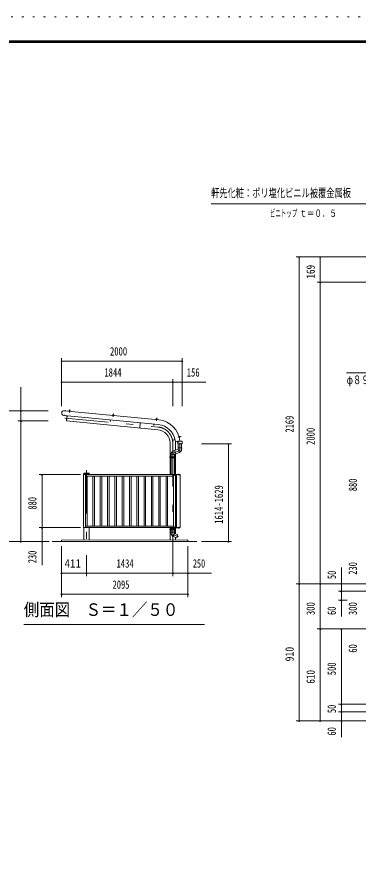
# Model space of a CAD drawing. Units: millimetres, scale not verified, with parts at other scales. Extents: x -27018 to 27029, y -10500 to 10500.
# Drawn here: x 10742 to 16410, y -3376 to 10500 of the extents above; entities that cross this region are included whole.
import ezdxf
from ezdxf.enums import TextEntityAlignment as Align

# ---------------------------------------------------------------- set-up
doc = ezdxf.new("R2010")
doc.units = ezdxf.units.MM
doc.header["$LTSCALE"] = 60
doc.linetypes.add('USER3', pattern=[24, 12, -5, 2, -5])
doc.linetypes.add('USER4', pattern=[3, 0.5, -2.5])
for name, color, linetype, lineweight in [('0-2_1-05BOLD', 7, 'Continuous', 18), ('0-3_1-25CENTER', 3, 'USER3', 18), ('0-4_1-45THIN', 4, 'Continuous', 18), ('0-5_1-55DIM', 3, 'Continuous', 18), ('0-A_2-52DIM', 3, 'Continuous', 18), ('0-C_F-F1PAPER', 5, 'Continuous', 18), ('0-D_F-E_J_ADD', 5, 'USER4', 18)]:
    doc.layers.add(name, color=color, linetype=linetype, lineweight=lineweight)
doc.styles.add('ＭＳ ゴシック', font='')
doc.styles.get('ＭＳ ゴシック').set_extended_font_data('MS Gothic')

msp = doc.modelspace()

# ---------------------------------------------------------------- linework, layer by layer
at = {"layer": '0-2_1-05BOLD'}
for p, q in [((11521, 3888), (13093.83, 3736.54)), ((13101.51, 3813.16), (11528.38, 3964.64)), ((11618.45, 3966.74), (11617.96, 3961.64)), ((11619.59, 3975.99), (11618.74, 3967.22)), ((11624.42, 3961.02), (11624.91, 3966.12)), ((12340.11, 3897.25), (12339.62, 3892.15)), ((12341.25, 3906.5), (12340.41, 3897.73)), ((12346.09, 3891.53), (12346.57, 3896.63)), ((12792.81, 3765.53), (12784.47, 3678.84)), ((13061.77, 3827.77), (13061.28, 3822.67)), ((13062.91, 3837.01), (13062.07, 3828.24)), ((13067.75, 3822.04), (13068.24, 3827.14)), ((13441.48, 3535.15), (13446.52, 3536.04)), ((13447.65, 3529.65), (13442.61, 3528.75)), ((13456.78, 3531.51), (13448.1, 3529.98)), ((13286.93, 3200.67), (13286.93, 3425.67)), ((13376.03, 3425.67), (13376.03, 3307.96)), ((13387.37, 3454.97), (13449.46, 3460.56)), ((13416.6, 3457.49), (13416.6, 3457.6)), ((13419.8, 3457.89), (13419.8, 3457.49)), ((13422.28, 3347.34), (13480.29, 3347.34)), ((13423.79, 3412.49), (13423.79, 3347.34)), ((13480.29, 3347.34), (13478.53, 3321.55)), ((13478.79, 3347.34), (13478.79, 3412.49)), ((13302.38, 3184.67), (13302.38, 3200.67)), ((13303.98, 3243.22), (13358.98, 3243.22)), ((13303.98, 3200.67), (13303.98, 3242.92)), ((13328.43, 3184.67), (13328.43, 3200.67)), ((13328.43, 3192.67), (13334.53, 3192.67)), ((13334.53, 3200.67), (13334.53, 3184.67)), ((13360.33, 3303.84), (13336.69, 3293.36)), ((13380.17, 3249.34), (13358.98, 3243.22)), ((13358.98, 3243.22), (13358.98, 3200.67)), ((13380.17, 3249.34), (13360.33, 3303.84)), ((13360.58, 3200.67), (13360.58, 3184.67)), ((13376.03, 3200.67), (13376.03, 3248.15)), ((13442.32, 3273.56), (13379.66, 3250.75)), ((13423.79, 3325.34), (13442.6, 3273.66)), ((13286.93, 3184.67), (13286.93, 2904.67)), ((13303.98, 2904.67), (13303.98, 3184.67)), ((13358.98, 3184.67), (13358.98, 2904.67)), ((13376.03, 2904.67), (13376.03, 3184.67)), ((11852.93, 2904.67), (11852.93, 2924.67)), ((11852.93, 2919.67), (11942.03, 2919.67)), ((11939.03, 2927.67), (11855.93, 2927.67)), ((11942.03, 2924.67), (11942.03, 2904.67)), ((11885.48, 2904.67), (11885.48, 2024.67)), ((13343.48, 2879.67), (11885.48, 2879.67)), ((13328.59, 2909.47), (13328.59, 2912.97)), ((13334.36, 2912.97), (13334.36, 2909.47)), ((13343.48, 2024.67), (13343.48, 2904.67)), ((13380.83, 2891.67), (13382.83, 2889.67)), ((13382.83, 2887.67), (13380.83, 2889.67)), ((13382.83, 2893.42), (13387.63, 2893.42)), ((13387.63, 2885.92), (13382.83, 2885.92)), ((13392.23, 2904.67), (13392.23, 2024.67)), ((13428.14, 2912.97), (13428.14, 2909.47)), ((13433.92, 2909.47), (13433.92, 2912.97)), ((11852.93, 1816.42), (11852.93, 2024.67)), ((11885.48, 2049.67), (13343.48, 2049.67)), ((11942.03, 2024.67), (11942.03, 1816.85)), ((13286.93, 2002.67), (13286.93, 2024.67)), ((13286.93, 1986.67), (13286.93, 1823.27)), ((13302.38, 1986.67), (13302.38, 2002.67)), ((13360.48, 1949.76), (13302.48, 1949.76)), ((13302.48, 1949.76), (13304.24, 1923.97)), ((13303.98, 2002.67), (13303.98, 2024.67)), ((13303.98, 1949.76), (13303.98, 1986.67)), ((13328.43, 2002.67), (13328.43, 1986.67)), ((13334.53, 1994.67), (13328.43, 1994.67)), ((13328.59, 2016.38), (13328.59, 2019.87)), ((13334.36, 2019.87), (13334.36, 2016.38)), ((13334.53, 1986.67), (13334.53, 2002.67)), ((13358.98, 2024.67), (13358.98, 2002.67)), ((13358.98, 1986.67), (13358.98, 1949.76)), ((13360.58, 2002.67), (13360.58, 1986.67)), ((13376.03, 2002.67), (13376.03, 2024.67)), ((13376.03, 1921.56), (13376.03, 1986.67)), ((13380.83, 2031.17), (13379.23, 2031.17)), ((13380.83, 2047.47), (13382.83, 2047.47)), ((13382.83, 2041.67), (13380.83, 2039.67)), ((13380.83, 2037.67), (13382.83, 2039.67)), ((13382.83, 2043.42), (13387.63, 2043.42)), ((13382.83, 2035.92), (13387.63, 2035.92)), ((13387.63, 2032.17), (13382.83, 2032.17)), ((13428.14, 2016.38), (13428.14, 2019.87)), ((13433.92, 2019.87), (13433.92, 2016.38)), ((13358.98, 1927.76), (13340.17, 1876.08)), ((13340.45, 1875.98), (13396.55, 1855.56)), ((13376.03, 1823.69), (13376.03, 1863.03)), ((13581.48, 1824.67), (13581.48, 1794.67)), ((13731.48, 1794.67), (11331.48, 1794.67))]:
    msp.add_line(p, q, dxfattribs=at)
for points in [[(11613.23, 3962.1), (11613.08, 3960.51), (11629, 3958.97), (11629.16, 3960.57)], [(12350.82, 3891.08), (12350.66, 3889.48), (12334.74, 3891.02), (12334.89, 3892.61)], [(13056.4, 3821.53), (13056.55, 3823.12), (13072.48, 3821.59), (13072.32, 3820)], [(13441.85, 3523.8), (13443.43, 3524.08), (13440.65, 3539.83), (13439.08, 3539.55)], [(13485.39, 3412.49), (13415.4, 3412.49), (13415.4, 3457.49), (13485.39, 3457.49)], [(13377.63, 3184.67), (13285.33, 3184.67), (13285.33, 3200.67), (13377.63, 3200.67)], [(13378.48, 2024.67), (13378.48, 2904.67), (11850.48, 2904.67), (11850.48, 2024.67)], [(13377.63, 1986.67), (13377.63, 2002.67), (13285.33, 2002.67), (13285.33, 1986.67)]]:
    msp.add_lwpolyline(points, close=True, dxfattribs=at)
for points in [[(11614.73, 3961.96), (11615.22, 3967.05), (11616.13, 3967.47), (11627.32, 3966.39), (11628.15, 3965.81), (11627.65, 3960.71)], [(11624.71, 3966.64), (11625.56, 3975.42), (11619.59, 3975.99), (11620.13, 3976.44), (11625.11, 3975.96), (11625.56, 3975.42)], [(12336.39, 3892.47), (12336.88, 3897.56), (12337.79, 3897.98), (12348.99, 3896.9), (12349.81, 3896.32), (12349.32, 3891.22)], [(12346.38, 3897.16), (12347.22, 3905.93), (12346.77, 3906.47), (12341.8, 3906.95), (12341.25, 3906.5), (12347.22, 3905.93)], [(11575.25, 3882.78), (11567.2, 3799.16), (11570.38, 3798.86)], [(13083.09, 3650.08), (11570.09, 3795.77), (11578.44, 3882.47)], [(12300.09, 3812.98), (12297.89, 3790.08), (12294.71, 3790.39), (12296.91, 3813.28)], [(13058.05, 3822.98), (13058.54, 3828.08), (13059.46, 3828.49), (13070.65, 3827.41), (13071.47, 3826.83), (13070.98, 3821.73)], [(13068.04, 3827.67), (13068.88, 3836.44), (13068.44, 3836.99), (13063.46, 3837.46), (13062.91, 3837.01), (13068.88, 3836.44)], [(13021.76, 3743.48), (13019.55, 3720.6), (13016.37, 3720.9), (13018.57, 3743.79)], [(13369.21, 3480.32), (13346.56, 3476.33), (13346.01, 3479.48), (13368.63, 3483.47)], [(13443.17, 3525.56), (13448.21, 3526.45), (13448.56, 3527.39), (13446.6, 3538.47), (13445.95, 3539.24), (13440.91, 3538.35)], [(13447.06, 3535.89), (13455.74, 3537.42), (13456.78, 3531.51), (13457.19, 3532.09), (13456.32, 3537.01), (13455.74, 3537.42)], [(13360.84, 3302.43), (13423.79, 3325.34), (13422.29, 3347.34)], [(13351.48, 2904.67), (13351.48, 2907.87), (13311.48, 2907.87), (13311.48, 2904.67)], [(13325.23, 2907.87), (13325.23, 2909.47), (13337.73, 2909.47), (13337.73, 2907.87)], [(13337.25, 2909.47), (13337.25, 2912.97), (13336.38, 2913.47), (13326.58, 2913.47), (13325.71, 2912.97), (13325.71, 2909.47)], [(13379.23, 2903.67), (13379.23, 2872.87), (13378.48, 2872.87)], [(13379.23, 2881.17), (13380.83, 2881.17), (13380.83, 2898.17), (13379.23, 2898.17)], [(13380.23, 2907.87), (13446.03, 2907.87), (13446.03, 2904.67)], [(13380.23, 2024.67), (13452.23, 2024.67), (13452.23, 2904.67), (13380.23, 2904.67)], [(13380.83, 2897.47), (13382.83, 2897.47), (13382.83, 2881.87), (13380.83, 2881.87)], [(13382.83, 2882.16), (13387.63, 2882.16), (13388.33, 2883.37), (13388.33, 2895.97), (13387.63, 2897.18), (13382.83, 2897.18)], [(13437.28, 2907.87), (13437.28, 2909.47), (13424.78, 2909.47), (13424.78, 2907.87)], [(13425.26, 2909.47), (13425.26, 2912.97), (13426.13, 2913.47), (13435.93, 2913.47), (13436.8, 2912.97), (13436.8, 2909.47)], [(13311.48, 2024.67), (13311.48, 2021.47), (13351.48, 2021.47), (13351.48, 2024.67)], [(13337.73, 2021.47), (13337.73, 2019.87), (13325.23, 2019.87), (13325.23, 2021.47)], [(13325.71, 2019.87), (13325.71, 2016.38), (13326.58, 2015.87), (13336.38, 2015.87), (13337.25, 2016.38), (13337.25, 2019.87)], [(13396.55, 1855.56), (13415.36, 1907.24), (13358.98, 1927.76), (13360.48, 1949.76)], [(13379.23, 2025.67), (13379.23, 2056.47), (13378.48, 2056.47)], [(13380.83, 2031.17), (13380.83, 2048.17), (13379.23, 2048.17)], [(13380.23, 2021.47), (13446.03, 2021.47), (13446.03, 2024.67)], [(13382.83, 2047.47), (13382.83, 2031.87), (13380.83, 2031.87)], [(13387.63, 2032.17), (13388.33, 2033.37), (13388.33, 2045.97), (13387.63, 2047.18), (13382.83, 2047.18)], [(13437.28, 2021.47), (13437.28, 2019.87), (13424.78, 2019.87), (13424.78, 2021.47)], [(13425.26, 2019.87), (13425.26, 2016.38), (13426.13, 2015.87), (13435.93, 2015.87), (13436.8, 2016.38), (13436.8, 2019.87)], [(11486.48, 1794.67), (11486.48, 1814.67), (13581.48, 1824.67)]]:
    msp.add_lwpolyline(points, dxfattribs=at)
for centre, radius, start, end in [((11526.1, 3926.28), 38.62, 82.41238, 262.41238), ((11613.88, 3958.42), 2, 84.4998, 264.4998), ((11616.6, 3964.54), 2.88, 50.11574, 110.11574), ((11620.7, 3956.23), 10.75, 66.91203, 102.08795), ((11626.3, 3963.6), 2.88, 58.88425, 118.88425), ((11627.81, 3957.08), 2, 264.50061, 84.50061), ((12335.54, 3888.93), 2, 84.4998, 264.4998), ((12338.26, 3895.05), 2.88, 50.11574, 110.11574), ((12342.36, 3886.74), 10.75, 66.91203, 102.08795), ((12347.96, 3894.11), 2.88, 58.88425, 118.88425), ((12349.47, 3887.59), 2, 264.50061, 84.50061), ((13057.2, 3819.44), 2, 84.4998, 264.4998), ((13059.93, 3825.56), 2.88, 50.11574, 110.11574), ((13064.02, 3817.26), 10.75, 66.91203, 102.08795), ((13069.63, 3824.62), 2.88, 58.88425, 118.88425), ((13071.13, 3818.1), 2, 264.50061, 84.50061), ((13061.48, 3425.67), 389.55, 4.68604, 84.10165), ((13061.48, 3425.67), 225.45, 0, 84.50003), ((13061.48, 3425.67), 312.55, 7.76237, 84.05869), ((13436.91, 3538.16), 2.38, 10.01471, 190.01471), ((13440.02, 3524.49), 1.68, 190.00774, 10.00774), ((13443.9, 3537.23), 2.88, 335.62325, 35.62325), ((13436.99, 3531.06), 10.75, 352.41954, 27.59546), ((13445.6, 3527.63), 2.88, 344.39175, 44.39175), ((13386.03, 3469.91), 15, 187.76337, 275.1433), ((13061.48, 3425.67), 314.55, 0, 6.42661), ((13061.48, 3425.67), 374.55, 4.87415, 5.13853), ((13358.98, 3243.08), 55, 113.90668, 180.16823), ((13423.65, 3325.29), 55, 289.83269, 356.09424), ((11855.93, 2924.67), 3, 90, 180), ((11939.03, 2924.67), 3, 0, 90), ((13327.15, 2911.15), 2.32, 51.46857, 90), ((13331.48, 2904.96), 8.51, 70.17088, 109.83133), ((13335.81, 2911.15), 2.32, 90, 128.54623), ((13380.23, 2903.67), 4.2, 90, 166.21272), ((13380.23, 2903.67), 1, 90, 180), ((13377.87, 2889.67), 10.46, 338.97459, 21.0237), ((13385.46, 2895.3), 2.88, 319.27318, 360), ((13385.46, 2884.04), 2.88, 0, 40.72682), ((13426.7, 2911.15), 2.32, 51.46857, 90), ((13431.03, 2904.96), 8.51, 70.17088, 109.83133), ((13435.36, 2911.15), 2.32, 90, 128.54623), ((13327.15, 2018.19), 2.32, 270, 308.53143), ((13331.48, 2024.38), 8.51, 250.16867, 289.82912), ((13335.81, 2018.19), 2.32, 231.45377, 270), ((13380.23, 2025.67), 4.2, 193.78728, 270), ((13380.23, 2025.67), 1, 180, 270), ((13377.87, 2039.67), 10.46, 338.9763, 21.02541), ((13385.46, 2045.3), 2.88, 319.27318, 360), ((13385.46, 2034.04), 2.88, 0, 40.72682), ((13426.7, 2018.19), 2.32, 270, 308.53143), ((13431.03, 2024.38), 8.51, 250.16867, 289.82912), ((13435.36, 2018.19), 2.32, 231.45377, 270), ((13359.11, 1927.72), 55, 183.90576, 250.16731)]:
    msp.add_arc(centre, radius, start, end, dxfattribs=at)
at = {"layer": '0-3_1-25CENTER'}
for p, q in [((11537.98, 3898.42), (11535.96, 3877.51)), ((11545.2, 3973.44), (11543.52, 3955.98)), ((11623.45, 3984.82), (11618.49, 3933.3)), ((12345.12, 3915.33), (12340.15, 3863.81)), ((11541.31, 3843.29), (13087.36, 3694.43)), ((13061.81, 3794.32), (13066.77, 3845.85)), ((13416.16, 3527.39), (13473, 3537.41)), ((13331.48, 3425.67), (13331.48, 1425.98)), ((13426.36, 3442.49), (13403.56, 3442.49)), ((11897.48, 2977.67), (11897.48, 1579.94)), ((13431.03, 2916.38), (13431.03, 2890.19)), ((13392.34, 2889.67), (13360.43, 2889.67)), ((13392.34, 2039.67), (13360.43, 2039.67)), ((13431.03, 2012.96), (13431.03, 2039.15)), ((13331.48, 1908.51), (13424.75, 1874.56))]:
    msp.add_line(p, q, dxfattribs=at)
msp.add_lwpolyline([(13451.29, 3430.63), (13451.29, 3306.09), (13331.48, 3262.48)], dxfattribs=at)
msp.add_arc((13061.48, 3425.67), 270, 0, 84.50003, dxfattribs=at)
at = {"layer": '0-4_1-45THIN'}
for p, q in [((11909.48, 2879.67), (11909.48, 2049.67)), ((12006.98, 2049.67), (12006.98, 2879.67)), ((12030.98, 2879.67), (12030.98, 2049.67)), ((12128.48, 2049.67), (12128.48, 2879.67)), ((12152.48, 2879.67), (12152.48, 2049.67)), ((12249.98, 2049.67), (12249.98, 2879.67)), ((12273.98, 2879.67), (12273.98, 2049.67)), ((12371.48, 2049.67), (12371.48, 2879.67)), ((12395.48, 2879.67), (12395.48, 2049.67)), ((12492.98, 2049.67), (12492.98, 2879.67)), ((12516.98, 2879.67), (12516.98, 2049.67)), ((12614.48, 2049.67), (12614.48, 2879.67)), ((12638.48, 2879.67), (12638.48, 2049.67)), ((12735.98, 2049.67), (12735.98, 2879.67)), ((12759.98, 2879.67), (12759.98, 2049.67)), ((12857.48, 2049.67), (12857.48, 2879.67)), ((12881.48, 2879.67), (12881.48, 2049.67)), ((12978.98, 2049.67), (12978.98, 2879.67)), ((13002.98, 2879.67), (13002.98, 2049.67)), ((13100.48, 2049.67), (13100.48, 2879.67)), ((13124.48, 2879.67), (13124.48, 2049.67)), ((13221.98, 2049.67), (13221.98, 2879.67)), ((13245.98, 2879.67), (13245.98, 2049.67))]:
    msp.add_line(p, q, dxfattribs=at)
at = {"layer": '0-5_1-55DIM'}
for p, q in [((11497.48, 4788.67), (11477.48, 4788.67)), ((11487.48, 4838.67), (11487.48, 4038.67)), ((11487.48, 4788.67), (13487.48, 4788.67)), ((13487.48, 4788.67), (11487.48, 4788.67)), ((13497.48, 4788.67), (13477.48, 4788.67)), ((13487.48, 4838.67), (13487.48, 4038.67)), ((13331.48, 4038.67), (13331.48, 4488.67)), ((10811.48, 4356.17), (10811.48, 1794.67)), ((11497.48, 4438.67), (11477.48, 4438.67)), ((11487.48, 4438.67), (13331.48, 4438.67)), ((13879.98, 4438.67), (11487.48, 4438.67)), ((13341.48, 4438.67), (13321.48, 4438.67)), ((13331.48, 4438.67), (13487.48, 4438.67)), ((13497.48, 4438.67), (13477.48, 4438.67)), ((10411.49, 3963.67), (11261.48, 3963.67)), ((10821.48, 3963.67), (10801.48, 3963.67)), ((10811.48, 3794.67), (10811.48, 3963.67)), ((11261.48, 3794.67), (10761.48, 3794.67)), ((10821.48, 3794.67), (10801.48, 3794.67)), ((10811.48, 1794.67), (10811.48, 3794.67)), ((14306.48, 3412.49), (13806.48, 3412.49)), ((14266.48, 3412.49), (14246.48, 3412.49)), ((14256.48, 1794.67), (14256.48, 3412.49)), ((11800.48, 2904.67), (11111.48, 2904.67)), ((11171.48, 2904.67), (11151.48, 2904.67)), ((11161.48, 2024.67), (11161.48, 2904.67)), ((11800.48, 2024.67), (11111.48, 2024.67)), ((11171.48, 2024.67), (11151.48, 2024.67)), ((11161.48, 1794.67), (11161.48, 2024.67)), ((11281.48, 1794.67), (10411.49, 1794.67)), ((10821.48, 1794.67), (10801.48, 1794.67)), ((11171.48, 1794.67), (11151.48, 1794.67)), ((11161.48, 1794.67), (11161.48, 1402.17)), ((11486.48, 869.67), (11486.48, 1719.67)), ((13581.48, 1719.67), (13581.48, 869.67)), ((13806.48, 1794.67), (14306.48, 1794.67)), ((14266.48, 1794.67), (14246.48, 1794.67)), ((11897.48, 1569.67), (11897.48, 1219.67)), ((13331.48, 1569.67), (13331.48, 1219.67)), ((11496.48, 1269.67), (11476.48, 1269.67)), ((11897.48, 1269.67), (11486.48, 1269.67)), ((11486.48, 1269.67), (13973.98, 1269.67)), ((11907.48, 1269.67), (11887.48, 1269.67)), ((13331.48, 1269.67), (11897.48, 1269.67)), ((13341.48, 1269.67), (13321.48, 1269.67)), ((13331.48, 1269.67), (13581.48, 1269.67)), ((13591.48, 1269.67), (13571.48, 1269.67)), ((11496.48, 919.67), (11476.48, 919.67)), ((11486.48, 919.67), (13581.48, 919.67)), ((13581.48, 919.67), (11486.48, 919.67)), ((13591.48, 919.67), (13571.48, 919.67)), ((10858.98, 419.67), (13858.98, 419.67))]:
    msp.add_line(p, q, dxfattribs=at)
for centre in [(11487.48, 4788.67), (13487.48, 4788.67), (11487.48, 4438.67), (13331.48, 4438.67), (13487.48, 4438.67), (10811.48, 3963.67), (10811.48, 3794.67), (14256.48, 3412.49), (11161.48, 2904.67), (11161.48, 2024.67), (10811.48, 1794.67), (11161.48, 1794.67), (14256.48, 1794.67), (11486.48, 1269.67), (11897.48, 1269.67), (13331.48, 1269.67), (13581.48, 1269.67), (11486.48, 919.67), (13581.48, 919.67)]:
    msp.add_arc(centre, 10, 180, 0, dxfattribs=at)
at = {"layer": '0-A_2-52DIM'}
for p, q in [((16567.41, 7394.93), (13967.41, 7394.93)), ((15379.91, 6517.43), (17109.52, 6517.43)), ((15439.91, 6517.43), (15419.91, 6517.43)), ((15429.91, -1180.07), (15429.91, 6517.43)), ((15789.91, 6517.43), (15769.91, 6517.43)), ((15779.91, 6517.43), (15779.91, -1180.07)), ((17289.04, 6094.92), (15729.91, 6094.92)), ((15789.91, 6094.92), (15769.91, 6094.92)), ((16129.91, 549.93), (16129.91, 1364.93)), ((16829.91, 1094.93), (15379.91, 1094.93)), ((15439.91, 1094.93), (15419.91, 1094.93)), ((15789.91, 1094.93), (15769.91, 1094.93)), ((16139.91, 1094.93), (16119.91, 1094.93)), ((16079.91, 969.93), (17154.91, 969.93)), ((16139.91, 969.93), (16119.91, 969.93)), ((16228.04, 819.93), (16079.91, 819.93)), ((16139.91, 819.93), (16119.91, 819.93)), ((15729.91, 344.93), (19992.41, 344.93)), ((15789.91, 344.93), (15769.91, 344.93)), ((16139.91, 344.93), (16119.91, 344.93)), ((16129.91, -1450.07), (16129.91, 344.93)), ((19992.41, -905.07), (16079.91, -905.07)), ((16139.91, -905.07), (16119.91, -905.07)), ((16079.91, -1030.07), (19992.41, -1030.07)), ((16139.91, -1030.07), (16119.91, -1030.07)), ((19992.41, -1180.07), (15379.91, -1180.07)), ((15439.91, -1180.07), (15419.91, -1180.07)), ((15789.91, -1180.07), (15769.91, -1180.07)), ((16139.91, -1180.07), (16119.91, -1180.07))]:
    msp.add_line(p, q, dxfattribs=at)
msp.add_lwpolyline([(18204.8, 3860.57), (17617.41, 4594.93), (16217.41, 4594.93)], dxfattribs=at)
for centre in [(15429.91, 6517.43), (15779.91, 6517.43), (15779.91, 6094.92), (15429.91, 1094.93), (15779.91, 1094.93), (16129.91, 1094.93), (16129.91, 969.93), (16129.91, 819.93), (15779.91, 344.93), (16129.91, 344.93), (16129.91, -905.07), (16129.91, -1030.07), (15429.91, -1180.07), (15779.91, -1180.07), (16129.91, -1180.07)]:
    msp.add_arc(centre, 10, 180, 0, dxfattribs=at)
at = {"layer": '0-C_F-F1PAPER'}
for points in [[(26528.82, -10000), (26528.82, 10100), (-2171.18, 10100), (-2171.18, -10000)], [(26526.32, -9997.5), (26526.32, 10097.5), (-2168.68, 10097.5), (-2168.68, -9997.5)], [(26523.82, -9995), (-2166.18, -9995), (-2166.18, 10095), (26523.82, 10095)], [(26521.32, -9992.5), (26521.32, 10092.5), (-2163.68, 10092.5), (-2163.68, -9992.5)], [(26518.82, -9990), (-2161.18, -9990), (-2161.18, 10090), (26518.82, 10090)], [(26516.32, -9987.5), (26516.32, 10087.5), (-2158.68, 10087.5), (-2158.68, -9987.5)], [(26513.82, -9985), (-2156.18, -9985), (-2156.18, 10085), (26513.82, 10085)], [(26511.32, -9982.5), (26511.32, 10082.5), (-2153.68, 10082.5), (-2153.68, -9982.5)], [(26508.82, -9980), (26508.82, 10080), (-2151.18, 10080), (-2151.18, -9980)], [(26506.32, -9977.5), (26506.32, 10077.5), (-2148.68, 10077.5), (-2148.68, -9977.5)], [(26503.82, -9975), (-2146.18, -9975), (-2146.18, 10075), (26503.82, 10075)]]:
    msp.add_lwpolyline(points, close=True, dxfattribs=at)
at = {"layer": '0-D_F-E_J_ADD'}
msp.add_lwpolyline([(27028.82, -10500), (-2671.18, -10500), (-2671.18, 10500), (27028.82, 10500)], close=True, dxfattribs=at)

# ---------------------------------------------------------------- texts
at = {"layer": '0-5_1-55DIM', "color": 7, "style": 'ＭＳ ゴシック'}
for s, height, width, p in [('2000', 139.3, 0.75, (12289.96, 4838.67)), ('1844', 139.3, 0.75, (12196.42, 4488.67)), ('156', 139.3, 0.75, (13563.98, 4488.67)), ('411', 139.3, 0.95, (11537.26, 1319.67)), ('1434', 139.3, 0.75, (12398.26, 1319.67)), ('250', 139.3, 0.65, (13665.54, 1319.67)), ('2095', 139.3, 0.7, (12333.27, 969.67)), ('側面図\u3000Ｓ＝１／５０', 208.9, 0.9, (10858.98, 498.17))]:
    msp.add_text(s, height=height, dxfattribs=dict(at, width=width)).set_placement(p, align=Align.BOTTOM_LEFT)
for s, width, p in [('1614-1629', 0.75, (14206.48, 2088.65)), ('880', 0.7, (11111.48, 2324.39)), ('230', 0.7, (11111.48, 1434.57))]:
    msp.add_text(s, height=139.3, rotation=90, dxfattribs=dict(at, width=width)).set_placement(p, align=Align.BOTTOM_LEFT)
at = {"layer": '0-A_2-52DIM', "color": 7, "style": 'ＭＳ ゴシック'}
for s, height, width, p in [('軒先化粧：ポリ塩化ビニル被覆金属板', 139.3, 0.7, (13967.41, 7463.93)), ('ビニトップ ', 118.4, 0.55, (14942.41, 7144.93)), ('ｔ＝０．５', 118.4, 0.75, (15433.61, 7144.93)), ('φ８９．１×４．２', 139.3, 0.7, (16217.41, 4363.93))]:
    msp.add_text(s, height=height, dxfattribs=dict(at, width=width)).set_placement(p, align=Align.BOTTOM_LEFT)
for s, width, p in [('169', 0.8, (15729.91, 6155.89)), ('2169', 0.7, (15379.91, 3602.94)), ('2000', 0.75, (15729.91, 3397.4)), ('880', 0.7, (16429.91, 2629.65)), ('230', 0.7, (16429.91, 1243.58)), ('50', 0.7, (16079.91, 1171.56)), ('300', 0.75, (15729.91, 574.97)), ('60', 0.7, (16079.91, 576.13)), ('300', 0.75, (16429.91, 574.97)), ('910', 0.85, (15379.91, -193.92)), ('60', 0.7, (16429.91, -48.86)), ('500', 0.75, (16079.91, -423.26)), ('610', 0.8, (15729.91, -563.36)), ('50', 0.7, (16079.91, -1050.94)), ('60', 0.7, (16079.91, -1423.87))]:
    msp.add_text(s, height=139.3, rotation=90, dxfattribs=dict(at, width=width)).set_placement(p, align=Align.BOTTOM_LEFT)

doc.saveas('drawing.dxf')
